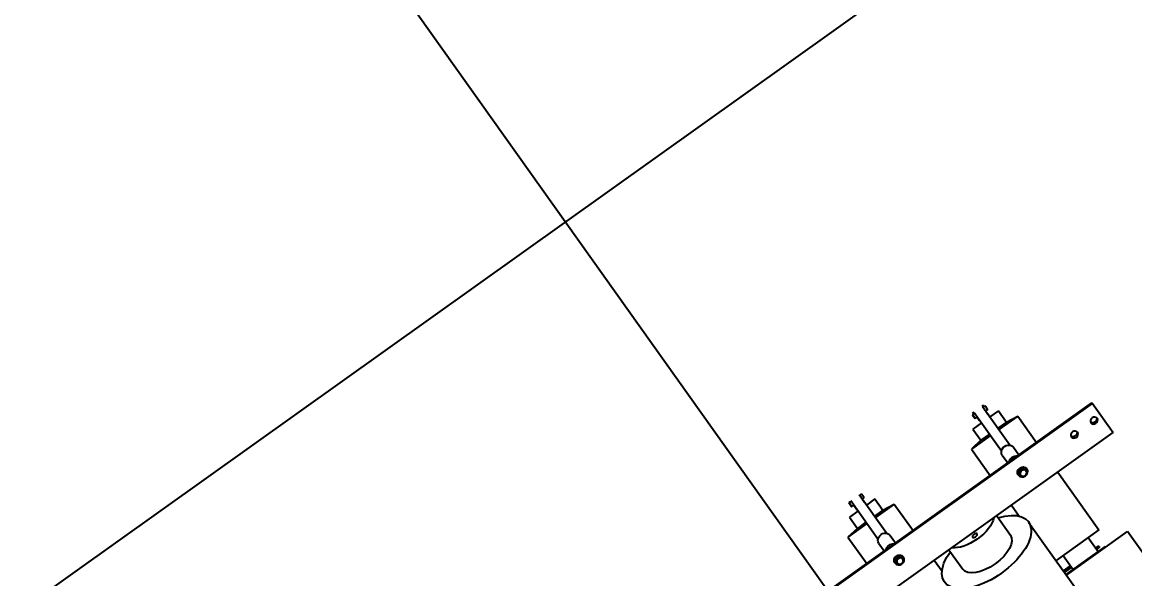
# Model space of a CAD drawing. Header units: feet. Extents: x 2321988 to 2329858, y 6722724 to 6730499.
# Drawn here: x 2326040.47 to 2326047.2, y 6726814.81 to 6726818.17 of the extents above; entities that cross this region are included whole.
import ezdxf

# ---------------------------------------------------------------- set-up
doc = ezdxf.new("R2010")
doc.units = ezdxf.units.FT
doc.header["$MEASUREMENT"] = 0
doc.header["$PDSIZE"] = 5
for name, color, linetype in [('BESS Dimensions', 3, 'Continuous'), ('C-BESS-EQUIPMENT', 255, 'Continuous'), ('Midpoint Site Plan$0$C-SWIR', 8, 'Continuous')]:
    doc.layers.add(name, color=color, linetype=linetype)
doc.styles.add('TG_DIMS', font='arial.ttf')
doc.dimstyles.new('TG-PROPOSED-ANNO', dxfattribs={"dimtxt": 0.1, "dimasz": 0.1, "dimexe": 0.05, "dimexo": 0.05, "dimgap": 0.02, "dimtad": 0, "dimtih": 1, "dimtoh": 1, "dimdsep": 46, "dimtxsty": 'TG_DIMS', "dimcen": 0, "dimclrd": 256, "dimclre": 256, "dimclrt": 256, "dimaunit": 1, "dimadec": 6, "dimazin": 2, "dimtfac": 1, "dimtofl": 0, "dimtmove": 1, "dimatfit": 3, "dimfxl": 1, "dimtolj": 1, "dimtzin": 0, "dimarcsym": 0})

# ---------------------------------------------------------------- blocks, each defined once
blk = doc.blocks.new('Midpoint Site Plan$0$GA 34.5kV 10MVAR Cap Bank top')
at = {"color": 0}
for p, q in [((20.19, -17.805), (20.19, -30.055)), ((14.75, -34.772), (14.75, -23.622)), ((14.75, -30.055), (20.19, -30.055)), ((18.25, -30.102), (14.75, -30.102)), ((14.75, -30.291), (15.375, -30.291)), ((15.375, -30.416), (14.75, -30.416)), ((14.75, -30.416), (15.375, -30.416)), ((14.75, -30.419), (15.375, -30.419)), ((15.375, -31.352), (15.375, -30.102)), ((17.625, -31.352), (17.625, -30.102)), ((17.625, -30.291), (17.816, -30.291)), ((17.816, -30.416), (17.625, -30.416)), ((17.625, -30.416), (17.816, -30.416)), ((17.625, -30.419), (17.816, -30.419)), ((17.816, -30.416), (17.816, -30.416)), ((17.88, -30.355), (17.88, -30.355)), ((17.88, -30.355), (17.88, -30.355)), ((18.25, -30.102), (18.25, -30.055)), ((18.565, -31.352), (14.75, -31.352)), ((18.565, -36.491), (18.565, -31.352)), ((8.875, -36.491), (8.875, -34.772)), ((13.125, -36.491), (13.125, -34.772)), ((7.565, -36.491), (7.565, -35.524)), ((14.435, -36.491), (14.435, -35.524)), ((-23.5, -36.491), (23.5, -36.491)), ((23.5, -39.089), (23.5, -36.491)), ((5.25, -37.96), (5.25, -37.882)), ((5.75, -37.96), (5.75, -37.882)), ((16.25, -37.96), (16.25, -37.882)), ((16.75, -37.96), (16.75, -37.882)), ((5.125, -38.007), (5.125, -37.96)), ((5.875, -38.007), (5.875, -37.96)), ((16.125, -38.007), (16.125, -37.96)), ((16.875, -38.007), (16.875, -37.96)), ((-23.5, -39.089), (23.5, -39.089)), ((-23.5, -39.145), (23.5, -39.145)), ((3.435, -41.49), (3.435, -39.145)), ((5, -39.82), (5, -39.145)), ((6, -39.82), (6, -39.145)), ((7.565, -41.49), (7.565, -39.145)), ((14.435, -41.49), (14.435, -39.145)), ((16, -39.82), (16, -39.145)), ((17, -39.82), (17, -39.145)), ((18.565, -41.49), (18.565, -39.145)), ((23.5, -39.12), (23.5, -39.089)), ((23.5, -39.12), (23.5, -39.145)), ((5.125, -40.106), (5.125, -43.51)), ((5.875, -40.106), (5.875, -43.51)), ((16.125, -40.106), (16.125, -43.51)), ((16.875, -40.106), (16.875, -43.51)), ((5.125, -41.49), (3.435, -41.49)), ((4.363, -41.606), (3.435, -41.49)), ((5.125, -41.606), (4.363, -41.606)), ((4.363, -42.606), (4.363, -41.606)), ((7.565, -41.49), (5.875, -41.49)), ((6.638, -41.606), (5.875, -41.606)), ((6.638, -41.606), (7.565, -41.49)), ((6.638, -42.606), (6.638, -41.606)), ((16.125, -41.49), (14.435, -41.49)), ((15.363, -41.606), (14.435, -41.49)), ((16.125, -41.606), (15.363, -41.606)), ((15.363, -42.606), (15.363, -41.606)), ((18.565, -41.49), (16.875, -41.49)), ((17.638, -41.606), (16.875, -41.606)), ((17.638, -41.606), (18.565, -41.49)), ((17.638, -42.606), (17.638, -41.606)), ((5.125, -42.606), (4.363, -42.606)), ((5.11, -42.787), (5.11, -42.786)), ((6.638, -42.606), (5.875, -42.606)), ((5.891, -42.787), (5.891, -42.786)), ((16.125, -42.606), (15.363, -42.606)), ((16.11, -42.787), (16.11, -42.786)), ((17.638, -42.606), (16.875, -42.606)), ((16.891, -42.787), (16.891, -42.786)), ((4.936, -43.133), (4.938, -43.133)), ((4.936, -43.323), (4.936, -43.133)), ((4.938, -43.133), (4.938, -43.323)), ((4.938, -43.133), (4.942, -43.133)), ((4.939, -43.383), (4.941, -43.383)), ((4.941, -43.477), (4.939, -43.477)), ((5.063, -43.477), (4.941, -43.477)), ((4.942, -43.133), (4.944, -43.133)), ((4.942, -43.323), (4.942, -43.133)), ((4.944, -43.133), (4.944, -43.323)), ((4.944, -43.133), (5.125, -43.133)), ((5.125, -43.349), (5.063, -43.349)), ((5.12, -43.133), (5.12, -42.865)), ((5.125, -42.849), (5.125, -42.849)), ((5.875, -42.849), (5.875, -42.849)), ((5.875, -43.133), (6.064, -43.133)), ((5.938, -43.349), (5.875, -43.349)), ((5.88, -43.133), (5.88, -42.865)), ((6.061, -43.477), (5.938, -43.477)), ((6.064, -43.323), (6.064, -43.133)), ((15.936, -43.133), (15.938, -43.133)), ((15.936, -43.323), (15.936, -43.133)), ((15.938, -43.133), (15.938, -43.323)), ((15.938, -43.133), (15.942, -43.133)), ((15.939, -43.383), (15.941, -43.383)), ((15.941, -43.477), (15.939, -43.477)), ((16.063, -43.477), (15.941, -43.477)), ((15.942, -43.133), (15.944, -43.133)), ((15.942, -43.323), (15.942, -43.133)), ((15.944, -43.133), (15.944, -43.323)), ((15.944, -43.133), (16.125, -43.133)), ((16.061, -43.477), (16.061, -43.602)), ((16.125, -43.349), (16.063, -43.349)), ((16.12, -43.133), (16.12, -42.865)), ((16.125, -42.849), (16.125, -42.849)), ((16.875, -42.849), (16.875, -42.849)), ((16.875, -43.133), (17.064, -43.133)), ((16.938, -43.349), (16.875, -43.349)), ((16.88, -43.133), (16.88, -42.865)), ((17.061, -43.477), (16.938, -43.477)), ((16.94, -43.477), (16.94, -43.602)), ((17.064, -43.323), (17.064, -43.133)), ((16.94, -43.602), (16.938, -43.602))]:
    blk.add_line(p, q, dxfattribs=at)
for centre, radius, start, end in [((17.816, -30.355), 0.0642, 0, 90), ((17.816, -30.355), 0.0642, 270, 0), ((5.172, -42.786), 0.062, 138.59038, 180), ((5.172, -42.787), 0.0625, 180, 221.23608), ((5.829, -42.786), 0.062, 0, 41.40962), ((5.828, -42.787), 0.0625, 318.76392, 0), ((16.172, -42.786), 0.062, 138.59038, 180), ((16.172, -42.787), 0.0625, 180, 221.23608), ((16.829, -42.786), 0.062, 0, 41.40962), ((16.828, -42.787), 0.0625, 318.76392, 0)]:
    blk.add_arc(centre, radius, start, end, dxfattribs=at)
for centre, major_axis, ratio, start_param, end_param in [((11, -34.772), (-3.75, 0), 0.5, 2.173251, 7.251527), ((11, -34.772), (-2.125, 0), 0.5, 3.141593, 6.283185), ((11, -36.991), (2.125, 0), 0.5, 0.489957, 2.651635), ((21.13, -38.132), (0.281, 0), 0.866025, 0.259739, 2.881854), ((22.88, -38.132), (0.281, 0), 0.866025, 0.259739, 2.881854), ((5.5, -38.007), (0.375, 0), 0.866025, 3.141593, 6.283185), ((5.5, -37.96), (0.25, 0), 0.866025, 3.141593, 6.283185), ((16.5, -38.007), (0.375, 0), 0.866025, 3.141593, 6.283185), ((16.5, -37.96), (0.25, 0), 0.866025, 3.141593, 6.283185), ((5.5, -38.852), (0.5, 0), 0.866025, 3.88706, 5.537718), ((5.5, -38.851), (-0.5, 0), 0.866025, 0.74704, 2.394553), ((16.5, -38.852), (0.5, 0), 0.866025, 3.88706, 5.537718), ((16.5, -38.851), (-0.5, 0), 0.866025, 0.74704, 2.394553), ((5.5, -39.82), (-0.5, 0), 0.866025, 0, 3.141593), ((16.5, -39.82), (-0.5, 0), 0.866025, 0, 3.141593), ((4.939, -43.323), (0, 0.154), 0.017484, 1.570796, 3.141593), ((4.939, -43.323), (0, -0.06), 0.017484, 4.712389, 6.283185), ((4.941, -43.323), (0, -0.154), 0.017484, 0, 1.570796), ((4.941, -43.323), (0, 0.06), 0.017484, 3.141593, 4.712389), ((6.061, -43.323), (0, 0.154), 0.017484, 3.141593, 4.712389), ((15.939, -43.323), (0, 0.154), 0.017484, 1.570796, 3.141593), ((15.939, -43.323), (0, -0.06), 0.017484, 4.712389, 6.283185), ((15.941, -43.323), (0, -0.154), 0.017484, 0, 1.570796), ((15.941, -43.323), (0, 0.06), 0.017484, 3.141593, 4.712389), ((17.061, -43.323), (0, 0.154), 0.017484, 3.141593, 4.712389)]:
    blk.add_ellipse(centre, major_axis=major_axis, ratio=ratio, start_param=start_param, end_param=end_param, dxfattribs=at)
for centre, major_axis, ratio in [((11, -36.241), (0.209, 0), 0.5), ((5.5, -37.96), (-0.375, 0), 0.866025), ((5.5, -37.882), (-0.25, 0), 0.866025), ((16.5, -37.96), (-0.375, 0), 0.866025), ((16.5, -37.882), (-0.25, 0), 0.866025), ((21.13, -38.007), (0.281, 0), 0.866025), ((22.88, -38.007), (0.281, 0), 0.866025)]:
    blk.add_ellipse(centre, major_axis=major_axis, ratio=ratio, dxfattribs=at)
for points, weights in [([(5.125, -42.849), (5.123, -42.849), (5.12, -42.865)], [1.00155746115, 1.03715944997, 1]), ([(5.875, -42.849), (5.877, -42.85), (5.88, -42.865)], [1.00305066679, 1.03636273015, 1]), ([(5.88, -42.865), (5.877, -42.864), (5.875, -42.864)], [1, 1.00091548012, 1.00178679703]), ([(16.125, -42.849), (16.123, -42.849), (16.12, -42.865)], [1.00155746115, 1.03715944997, 1]), ([(16.875, -42.849), (16.877, -42.85), (16.88, -42.865)], [1.00305066679, 1.03636273015, 1]), ([(16.88, -42.865), (16.877, -42.864), (16.875, -42.864)], [1, 1.00091548012, 1.00178679703])]:
    blk.add_rational_spline(points, weights, degree=2, dxfattribs=at)
blk = doc.blocks.new('*D110')
at = {"layer": 'BESS Dimensions', "lineweight": -2, "transparency": 16777216}
for p, q in [((2325959.3419, 6726878.5788), (2325907.9067, 6726841.9324)), ((2325917.7814, 6726836.6894), (2325957.7158, 6726780.6393)), ((2326007.7221, 6726710.4528), (2325967.7877, 6726766.5029)), ((2326060.8878, 6726736.0536), (2326009.4525, 6726699.4072))]:
    blk.add_line(p, q, dxfattribs=at)
at = {"layer": 'BESS Dimensions', "transparency": 16777216}
for points in [[(2325919.1388, 6726837.6565), (2325916.424, 6726835.7223), (2325911.9788, 6726844.8337)], [(2326009.0794, 6726711.4199), (2326006.3647, 6726709.4857), (2326013.5247, 6726702.3085)]]:
    blk.add_solid(points, dxfattribs=at)
at = {"layer": 'Defpoints', "color": 0, "transparency": 16777216}
for p in [(2325963.414, 6726881.4801), (2326064.9599, 6726738.9549), (2326013.5247, 6726702.3085)]:
    blk.add_point(p, dxfattribs=at)
at = {"layer": 'BESS Dimensions', "transparency": 16777216, "insert": (2325962.7517, 6726773.5711), "char_height": 10, "attachment_point": 5, "style": 'TG_DIMS'}
blk.add_mtext("\\A1;175'", dxfattribs=at)

msp = doc.modelspace()

# ---------------------------------------------------------------- linework, layer by layer
at = {"layer": 'C-BESS-EQUIPMENT'}
msp.add_lwpolyline([(2326038.8714, 6726813.4831), (2326048.6445, 6726820.4462), (2326055.6077, 6726810.6731), (2326045.8345, 6726803.7099)], close=True, dxfattribs=at)
at = {"layer": 'Midpoint Site Plan$0$C-SWIR'}
msp.add_line((2326007.2015, 6726868.2737), (2326056.7188, 6726798.7735), dxfattribs=at)

# ---------------------------------------------------------------- block references
at = {"layer": 'C-BESS-EQUIPMENT', "xscale": -0.08333333333333331, "yscale": 0.08333333333333331, "zscale": 0.08333333333333331, "rotation": 215.4689808292026}
msp.add_blockref('Midpoint Site Plan$0$GA 34.5kV 10MVAR Cap Bank top', (2326047.2395, 6726812.0781), dxfattribs=at)

# ---------------------------------------------------------------- dimensions: what is measured, and where the dimension line sits
at = {"layer": 'BESS Dimensions'}
dim = msp.add_aligned_dim(p1=(2325963.414, 6726881.4801), p2=(2326064.9599, 6726738.9549), distance=-63.1549, dimstyle='TG-PROPOSED-ANNO', override={"dimscale": 50, "dimpost": "'"}, dxfattribs=at)
dim.commit()
dim.dimension.update_dxf_attribs({"geometry": '*D110', "text_midpoint": (2325962.7517, 6726773.5711)})

doc.saveas('drawing.dxf')
